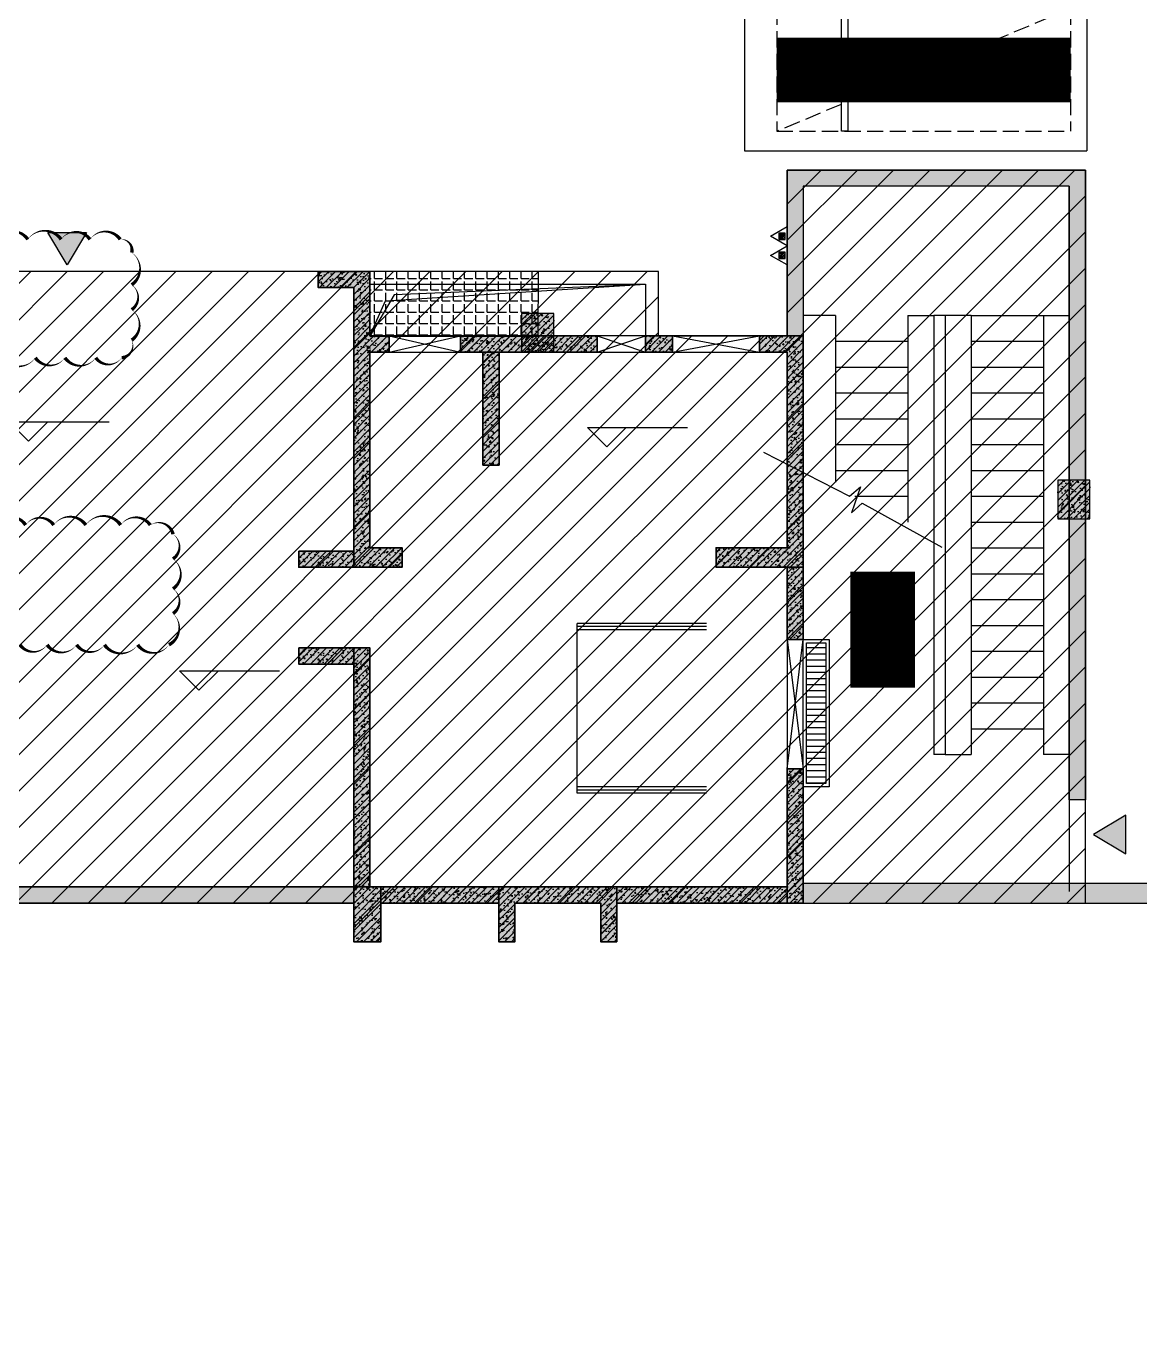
# Model space of a CAD drawing. Extents: x -1338203 to 1886333, y -783476 to 1038610.
# Drawn here: x 701085 to 718328, y 74929 to 95223 of the extents above; entities that cross this region are included whole.
import ezdxf

# ---------------------------------------------------------------- set-up
doc = ezdxf.new("R2010")
doc.units = 0
doc.header["$LTSCALE"] = 1000
doc.header["$MEASUREMENT"] = 0
doc.linetypes.add('A-001-平面B2$0$__DASH', pattern=[0.35, 0.25, -0.1])
for name, color, linetype in [('A-001-车位参照B1$0$A-001-车位参照B1$0$0A-P-PKNG-CAR(A)', 43, 'Continuous'), ('A-001-车库楼板开洞B1$0$0A-O-HOLE', 52, 'Continuous'), ('A-14-平面B1$0$0A-A-SYMB', 13, 'Continuous'), ('A-14-平面B1$0$0A-A-SYMB-ELEV', 150, 'Continuous'), ('A-14-平面B1$0$0A-DETL-HATH', 8, 'Continuous'), ('A-14-平面B1$0$0A-E-STRS', 2, 'Continuous'), ('A-14-平面B1$0$0A-E-STRS-RAIL', 163, 'Continuous'), ('A-14-平面B1$0$0A-O-HOLE', 52, 'Continuous'), ('A-14-平面B1$0$0A-P-FLOR-P&D', 190, 'Continuous'), ('A-14-平面B1$0$0A-S-WALL', 255, 'Continuous'), ('A-14-平面B1$0$WALL', 254, 'Continuous'), ('p-a-core', 1, 'Continuous'), ('p-a-regular', 5, 'Continuous'), ('S001地下一墙柱$0$S001地下一墙柱$0$0S-CC-LINE', 52, 'Continuous'), ('S001地下一墙柱$0$S001地下一墙柱$0$0S-CW-HATCH', 251, 'Continuous'), ('S001地下一墙柱$0$S001地下一墙柱$0$0S-CW-HATCH-UP', 251, 'Continuous'), ('S001地下一墙柱$0$S001地下一墙柱$0$0S-CW-LINE', 72, 'Continuous'), ('S14柱墙B1_1$0$0S-CC-LINE', 52, 'Continuous'), ('S14柱墙B1_1$0$0S-CW-HATCH', 251, 'Continuous'), ('S14柱墙B1_1$0$0S-CW-HATCH-UP', 251, 'Continuous'), ('S14柱墙B1_1$0$0S-CW-LINE', 72, 'Continuous'), ('S14柱墙B1_1$0$0S-S-HOLE', 55, 'Continuous'), ('地面指向箭头', 7, 'Continuous'), ('负一层消火栓$0$0P-EQUIP-FH', 7, 'Continuous')]:
    doc.layers.add(name, color=color, linetype=linetype)
doc.layers.add('A-14-平面B1$0$AAD-A-MODIFY_20230109', color=201, linetype='Continuous', plot=False)
pattern_1 = [(45, (-537701.02, -383122.39), (-53.0330086, 53.0330086), []), (50, (-537701.02, -383122.39), (215.178055, -18.82564), [22.5, -247.5]), (355, (-537701.02, -383122.39), (-41.6254, 225.65764), [18, -198]), (100.4514, (-537683.09, -383123.96), (173.552815, 206.83186), [19.12206, -210.342634]), (46.1842, (-537701.02, -383062.4), (320.17231, -49.6557), [33.75, -371.25]), (96.6356, (-537674.34, -383066.53), (280.39881, 292.23536), [28.68309, -315.5139]), (351.1842, (-537701.02, -383062.4), (280.39858, 292.23558), [27, -297]), (21, (-537671.02, -383077.39), (179.072116, -120.785667), [22.5, -247.5]), (326, (-537671.02, -383077.39), (72.9946, 217.545014), [18, -198]), (71.4514, (-537656.1, -383087.45), (252.06679, 96.75915), [19.12206, -210.342634]), (37.5, (-537701.02, -383122.39), (3.647957, 99.868156), [0, -195.6, 0, -201, 0, -198.75]), (7.5, (-537701.02, -383122.39), (78.920861, 118.323514), [0, -114.6, 0, -191.1, 0, -75.75]), (327.5, (-537767.92, -383122.39), (160.146731, -6.7664615), [0, -75, 0, -234, 0, -310.5]), (317.5, (-537797.92, -383122.39), (174.95585, 30.031495), [0, -97.5, 0, -155.4, 0, -220.5])]
pattern_2 = [(45, (-2357018.905, -271025.844), (-53.0330086, 53.0330086), []), (50, (-2357018.9, -271025.84), (215.178055, -18.82564), [22.5, -247.5]), (355, (-2357018.9, -271025.84), (-41.6254, 225.65764), [18, -198]), (100.4514, (-2357000.97, -271027.41), (173.552815, 206.831863), [19.122057, -210.342634]), (46.1842, (-2357018.9, -270965.84), (320.172315, -49.655704), [33.75, -371.25]), (96.6356, (-2356992.22, -270969.98), (280.39881, 292.23536), [28.683086, -315.5139]), (351.1842, (-2357018.9, -270965.84), (280.398584, 292.23558), [27, -297]), (21, (-2356988.9, -270980.84), (179.072116, -120.785667), [22.5, -247.5]), (326, (-2356988.9, -270980.84), (72.9946, 217.545014), [18, -198]), (71.4514, (-2356973.98, -270990.9), (252.066789, 96.759149), [19.122057, -210.342634]), (37.5, (-2357018.905, -271025.844), (3.6479566, 99.8681561), [0, -195.6, 0, -201, 0, -198.75]), (7.5, (-2357018.9, -271025.84), (78.920861, 118.3235136), [0, -114.6, 0, -191.1, 0, -75.75]), (327.5, (-2357085.805, -271025.84), (160.1467309, -6.7664615), [0, -75, 0, -234, 0, -310.5]), (317.5, (-2357115.8, -271025.84), (174.955851, 30.031495), [0, -97.5, 0, -155.4, 0, -220.5])]
pattern_3 = [(45, (0, 0), (-53.03301, 53.03301), []), (50, (0, 0), (215.17805, -18.82564), [22.5, -247.5]), (355, (0, 0), (-41.6254, 225.6576), [18, -198]), (100.4514, (17.93, -1.57), (173.5528, 206.8319), [19.1221, -210.3426]), (46.1842, (0, 60), (320.1723, -49.6557), [33.75, -371.25]), (96.6356, (26.68, 55.86), (280.3988, 292.2354), [28.683, -315.514]), (351.1842, (0, 60), (280.3986, 292.2356), [27, -297]), (21, (30, 45), (179.0721, -120.7857), [22.5, -247.5]), (326, (30, 45), (72.9946, 217.545), [18, -198]), (71.4514, (44.92, 34.93), (252.0668, 96.75915), [19.1221, -210.3426]), (37.5, (0, 0), (3.64796, 99.86816), [0, -195.6, 0, -201, 0, -198.75]), (7.5, (0, 0), (78.92086, 118.32351), [0, -114.6, 0, -191.1, 0, -75.75]), (327.5, (-66.9, 0), (160.14673, -6.76646), [0, -75, 0, -234, 0, -310.5]), (317.5, (-96.9, 0), (174.95585, 30.0315), [0, -97.5, 0, -155.4, 0, -220.5])]

# ---------------------------------------------------------------- blocks, each defined once
blk = doc.blocks.new('S14柱墙B1_1')
at = {"layer": 'S14柱墙B1_1$0$0S-CW-HATCH'}
h = blk.add_hatch(color=256, dxfattribs=at)
h.dxf.hatch_style = 1
h.paths.add_polyline_path([(42590, 3240), (42290, 3240), (42290, 210), (42790, 210), (42790, -90), (42040, -90), (42040, 3400), (42040, 4240), (41490, 4240), (41490, 4490), (42290, 4490), (42290, 3490), (42590, 3490)])
h = blk.add_hatch(color=256, dxfattribs=at)
h.dxf.hatch_style = 1
h.paths.add_polyline_path([(43691, 3240), (45810, 3240), (45810, 3490), (43691, 3490)])
h = blk.add_hatch(color=256, dxfattribs=at)
h.dxf.hatch_style = 1
h.paths.add_polyline_path([(46560, 3240), (46975, 3240), (46975, 3490), (46560, 3490)])
h = blk.add_hatch(color=256, dxfattribs=at)
h.dxf.hatch_style = 1
h.paths.add_polyline_path([(49000, 3490), (49000, -90), (47650, -90), (47650, 210), (48750, 210), (48750, 3240), (48325, 3240), (48325, 3490)])
h = blk.add_hatch(color=256, dxfattribs=at)
h.dxf.hatch_style = 1
h.paths.add_polyline_path([(44040, 3240), (44290, 3240), (44290, 1490), (44040, 1490)])
h = blk.add_hatch(color=256, dxfattribs=at)
h.dxf.hatch_style = 1
h.paths.add_polyline_path([(41190, 160), (42040, 160), (42040, -90), (41190, -90)])
h = blk.add_hatch(color=256, dxfattribs=at)
h.dxf.hatch_style = 1
h.paths.add_polyline_path([(49000, -90), (48750, -90), (48750, -1210), (49000, -1210)])
h = blk.add_hatch(color=256, dxfattribs=at)
h.dxf.hatch_style = 1
h.paths.add_polyline_path([(41190, -1340), (42040, -1340), (42040, -1590), (41190, -1590)])
h = blk.add_hatch(color=256, dxfattribs=at)
h.dxf.hatch_style = 1
h.paths.add_polyline_path([(42290, -5040), (42290, -1340), (42040, -1340), (42040, -5040)])
h = blk.add_hatch(color=256, dxfattribs=at)
h.dxf.hatch_style = 1
h.paths.add_polyline_path([(48750, -5290), (48750, -3210), (49000, -3210), (49000, -5290)])
h = blk.add_hatch(color=256, dxfattribs=at)
h.dxf.hatch_style = 1
h.paths.add_polyline_path([(36540, -5040), (42040, -5040), (42040, -5290), (36540, -5290)])
h = blk.add_hatch(color=256, dxfattribs=at)
h.dxf.hatch_style = 1
h.paths.add_polyline_path([(42040, -5040), (42460, -5040), (42460, -5890), (42040, -5890)])
h = blk.add_hatch(color=256, dxfattribs=at)
h.dxf.hatch_style = 1
h.paths.add_polyline_path([(42460, -5040), (44285, -5040), (44285, -5290), (42460, -5290)])
h = blk.add_hatch(color=256, dxfattribs=at)
h.dxf.hatch_style = 1
h.paths.add_polyline_path([(46115, -5890), (45865, -5890), (45865, -5290), (45200, -5290), (44535, -5290), (44535, -5890), (44285, -5890), (44285, -5040), (45200, -5040), (46115, -5040)])
h = blk.add_hatch(color=256, dxfattribs=at)
h.dxf.hatch_style = 1
h.paths.add_polyline_path([(46115, -5040), (48750, -5040), (48750, -5290), (46115, -5290)])
at = {"layer": 'S14柱墙B1_1$0$0S-CW-HATCH-UP'}
h = blk.add_hatch(dxfattribs=at)
h.set_pattern_fill('钢筋混凝土', color=256, scale=30)
h.set_pattern_definition([(45, (-586835.16, -495521.72), (-53.0330086, 53.0330086), []), (50, (-586835.16, -495521.72), (215.178055, -18.82564), [22.5, -247.5]), (355, (-586835.16, -495521.72), (-41.6254, 225.65764), [18, -198]), (100.4514, (-586817.23, -495523.3), (173.552815, 206.83186), [19.122057, -210.342634]), (46.1842, (-586835.16, -495461.72), (320.172315, -49.6557), [33.75, -371.25]), (96.6356, (-586808.48, -495465.86), (280.39881, 292.23536), [28.68309, -315.5139]), (351.1842, (-586835.16, -495461.72), (280.39858, 292.23558), [27, -297]), (21, (-586805.16, -495476.72), (179.072116, -120.785667), [22.5, -247.5]), (326, (-586805.16, -495476.72), (72.9946, 217.545014), [18, -198]), (71.4514, (-586790.24, -495486.79), (252.06679, 96.75915), [19.122057, -210.342634]), (37.5, (-586835.16, -495521.72), (3.6479566, 99.868156), [0, -195.6, 0, -201, 0, -198.75]), (7.5, (-586835.16, -495521.72), (78.920861, 118.323514), [0, -114.6, 0, -191.1, 0, -75.75]), (327.5, (-586902.06, -495521.72), (160.146731, -6.7664615), [0, -75, 0, -234, 0, -310.5]), (317.5, (-586932.06, -495521.72), (174.95585, 30.031495), [0, -97.5, 0, -155.4, 0, -220.5])])
h.paths.add_polyline_path([(42590, 3240), (42290, 3240), (42290, 210), (42790, 210), (42790, -90), (42040, -90), (42040, 3400), (42040, 4240), (41490, 4240), (41490, 4490), (42290, 4490), (42290, 3490), (42590, 3490)])
h = blk.add_hatch(dxfattribs=at)
h.set_pattern_fill('钢筋混凝土', color=256, scale=30)
h.set_pattern_definition(pattern_3)
h.paths.add_polyline_path([(43691, 3240), (45810, 3240), (45810, 3490), (43691, 3490)])
h = blk.add_hatch(dxfattribs=at)
h.set_pattern_fill('钢筋混凝土', color=256, scale=30)
h.set_pattern_definition(pattern_3)
h.paths.add_polyline_path([(46560, 3240), (46975, 3240), (46975, 3490), (46560, 3490)])
h = blk.add_hatch(dxfattribs=at)
h.set_pattern_fill('钢筋混凝土', color=256, scale=30)
h.set_pattern_definition(pattern_1)
h.paths.add_polyline_path([(49000, 3490), (49000, -90), (47650, -90), (47650, 210), (48750, 210), (48750, 3240), (48325, 3240), (48325, 3490)])
h = blk.add_hatch(dxfattribs=at)
h.set_pattern_fill('钢筋混凝土', color=256, scale=30)
h.set_pattern_definition([(45, (-2301248.905, -156263.83), (-53.0330086, 53.0330086), []), (50, (-2301248.9, -156263.83), (215.178055, -18.82564), [22.5, -247.5]), (355, (-2301248.9, -156263.83), (-41.6254, 225.65764), [18, -198]), (100.4514, (-2301230.97, -156265.4), (173.552815, 206.831863), [19.122057, -210.342634]), (46.1842, (-2301248.9, -156203.83), (320.172315, -49.655704), [33.75, -371.25]), (96.6356, (-2301222.22, -156207.97), (280.39881, 292.23536), [28.683086, -315.5139]), (351.1842, (-2301248.9, -156203.83), (280.398584, 292.23558), [27, -297]), (21, (-2301218.9, -156218.83), (179.072116, -120.785667), [22.5, -247.5]), (326, (-2301218.9, -156218.83), (72.9946, 217.545014), [18, -198]), (71.4514, (-2301203.98, -156228.9), (252.066789, 96.759149), [19.122057, -210.342634]), (37.5, (-2301248.905, -156263.83), (3.6479566, 99.8681561), [0, -195.6, 0, -201, 0, -198.75]), (7.5, (-2301248.9, -156263.83), (78.920861, 118.3235136), [0, -114.6, 0, -191.1, 0, -75.75]), (327.5, (-2301315.805, -156263.83), (160.1467309, -6.7664615), [0, -75, 0, -234, 0, -310.5]), (317.5, (-2301345.8, -156263.83), (174.955851, 30.031495), [0, -97.5, 0, -155.4, 0, -220.5])])
h.paths.add_polyline_path([(44040, 3240), (44290, 3240), (44290, 1490), (44040, 1490)])
h = blk.add_hatch(dxfattribs=at)
h.set_pattern_fill('钢筋混凝土', color=256, scale=30)
h.set_pattern_definition([(45, (-2304563.905, -265825.844), (-53.0330086, 53.0330086), []), (50, (-2304563.9, -265825.84), (215.178055, -18.82564), [22.5, -247.5]), (355, (-2304563.9, -265825.84), (-41.6254, 225.65764), [18, -198]), (100.4514, (-2304545.97, -265827.41), (173.552815, 206.831863), [19.122057, -210.342634]), (46.1842, (-2304563.9, -265765.84), (320.172315, -49.655704), [33.75, -371.25]), (96.6356, (-2304537.22, -265769.98), (280.39881, 292.23536), [28.683086, -315.5139]), (351.1842, (-2304563.9, -265765.84), (280.398584, 292.23558), [27, -297]), (21, (-2304533.9, -265780.84), (179.072116, -120.785667), [22.5, -247.5]), (326, (-2304533.9, -265780.84), (72.9946, 217.545014), [18, -198]), (71.4514, (-2304518.98, -265790.9), (252.066789, 96.759149), [19.122057, -210.342634]), (37.5, (-2304563.905, -265825.844), (3.6479566, 99.8681561), [0, -195.6, 0, -201, 0, -198.75]), (7.5, (-2304563.9, -265825.84), (78.920861, 118.3235136), [0, -114.6, 0, -191.1, 0, -75.75]), (327.5, (-2304630.805, -265825.84), (160.1467309, -6.7664615), [0, -75, 0, -234, 0, -310.5]), (317.5, (-2304660.8, -265825.84), (174.955851, 30.031495), [0, -97.5, 0, -155.4, 0, -220.5])])
h.paths.add_polyline_path([(41190, 160), (42040, 160), (42040, -90), (41190, -90)])
h = blk.add_hatch(dxfattribs=at)
h.set_pattern_fill('钢筋混凝土', color=256, scale=30)
h.set_pattern_definition([(45, (-2357018.905, -271025.844), (-53.0330086, 53.0330086), []), (50, (-2357018.9, -271025.84), (215.178055, -18.82564), [22.5, -247.5]), (355, (-2357018.9, -271025.84), (-41.6254, 225.65764), [18, -198]), (100.4514, (-2357000.97, -271027.41), (173.552815, 206.831863), [19.122057, -210.342634]), (46.1842, (-2357018.9, -270965.84), (320.172315, -49.655704), [33.75, -371.25]), (96.6356, (-2356992.22, -270969.98), (280.39881, 292.23536), [28.683086, -315.5139]), (351.1842, (-2357018.9, -270965.84), (280.398584, 292.23558), [27, -297]), (21, (-2356988.9, -270980.84), (179.072116, -120.785667), [22.5, -247.5]), (326, (-2356988.9, -270980.84), (72.9946, 217.545014), [18, -198]), (71.4514, (-2356973.98, -270990.9), (252.066789, 96.759149), [19.122057, -210.342634]), (37.5, (-2357018.905, -271025.844), (3.6479566, 99.8681561), [0, -195.6, 0, -201, 0, -198.75]), (7.5, (-2357018.9, -271025.84), (78.920861, 118.3235136), [0, -114.6, 0, -191.1, 0, -75.75]), (327.5, (-2357085.805, -271025.84), (160.1467309, -6.7664615), [0, -75, 0, -234, 0, -310.5]), (317.5, (-2357115.8, -271025.84), (174.955851, 30.031495), [0, -97.5, 0, -155.4, 0, -220.5])])
h.paths.add_polyline_path([(49000, -90), (48750, -90), (48750, -1210), (49000, -1210)])
h = blk.add_hatch(dxfattribs=at)
h.set_pattern_fill('钢筋混凝土', color=256, scale=30)
h.set_pattern_definition([(45, (-2304563.905, -267325.844), (-53.0330086, 53.0330086), []), (50, (-2304563.9, -267325.84), (215.178055, -18.82564), [22.5, -247.5]), (355, (-2304563.9, -267325.84), (-41.6254, 225.65764), [18, -198]), (100.4514, (-2304545.97, -267327.41), (173.552815, 206.831863), [19.122057, -210.342634]), (46.1842, (-2304563.9, -267265.84), (320.172315, -49.655704), [33.75, -371.25]), (96.6356, (-2304537.22, -267269.98), (280.39881, 292.23536), [28.683086, -315.5139]), (351.1842, (-2304563.9, -267265.84), (280.398584, 292.23558), [27, -297]), (21, (-2304533.9, -267280.84), (179.072116, -120.785667), [22.5, -247.5]), (326, (-2304533.9, -267280.84), (72.9946, 217.545014), [18, -198]), (71.4514, (-2304518.98, -267290.9), (252.066789, 96.759149), [19.122057, -210.342634]), (37.5, (-2304563.905, -267325.844), (3.6479566, 99.8681561), [0, -195.6, 0, -201, 0, -198.75]), (7.5, (-2304563.9, -267325.84), (78.920861, 118.3235136), [0, -114.6, 0, -191.1, 0, -75.75]), (327.5, (-2304630.805, -267325.84), (160.1467309, -6.7664615), [0, -75, 0, -234, 0, -310.5]), (317.5, (-2304660.8, -267325.84), (174.955851, 30.031495), [0, -97.5, 0, -155.4, 0, -220.5])])
h.paths.add_polyline_path([(41190, -1340), (42040, -1340), (42040, -1590), (41190, -1590)])
h = blk.add_hatch(dxfattribs=at)
h.set_pattern_fill('钢筋混凝土', color=256, scale=30)
h.set_pattern_definition([(45, (-511711.02, -383122.39), (-53.033009, 53.033009), []), (50, (-511711.02, -383122.39), (215.178055, -18.82564), [22.5, -247.5]), (355, (-511711.02, -383122.39), (-41.6254, 225.65764), [18, -198]), (100.4514, (-511693.09, -383123.96), (173.552815, 206.83186), [19.12206, -210.342634]), (46.1842, (-511711.02, -383062.4), (320.17231, -49.6557), [33.75, -371.25]), (96.6356, (-511684.34, -383066.53), (280.39881, 292.23536), [28.68309, -315.5139]), (351.1842, (-511711.02, -383062.4), (280.39858, 292.23558), [27, -297]), (21, (-511681.02, -383077.39), (179.072116, -120.785667), [22.5, -247.5]), (326, (-511681.02, -383077.39), (72.9946, 217.54501), [18, -198]), (71.4514, (-511666.1, -383087.45), (252.06679, 96.75915), [19.12206, -210.342634]), (37.5, (-511711.02, -383122.39), (3.647957, 99.868156), [0, -195.6, 0, -201, 0, -198.75]), (7.5, (-511711.02, -383122.39), (78.920861, 118.323514), [0, -114.6, 0, -191.1, 0, -75.75]), (327.5, (-511777.92, -383122.39), (160.146731, -6.7664615), [0, -75, 0, -234, 0, -310.5]), (317.5, (-511807.92, -383122.39), (174.95585, 30.031495), [0, -97.5, 0, -155.4, 0, -220.5])])
h.paths.add_polyline_path([(42290, -5040), (42290, -1340), (42040, -1340), (42040, -5040)])
h = blk.add_hatch(dxfattribs=at)
h.set_pattern_fill('钢筋混凝土', color=256, scale=30)
h.set_pattern_definition(pattern_1)
h.paths.add_polyline_path([(48750, -5290), (48750, -3210), (49000, -3210), (49000, -5290)])
h = blk.add_hatch(dxfattribs=at)
h.set_pattern_fill('钢筋混凝土', color=256, scale=30)
h.set_pattern_definition(pattern_2)
h.paths.add_polyline_path([(36540, -5040), (42040, -5040), (42040, -5290), (36540, -5290)])
h = blk.add_hatch(dxfattribs=at)
h.set_pattern_fill('钢筋混凝土', color=256, scale=30)
h.set_pattern_definition([(45, (0, 0), (-53.03301, 53.03301), []), (50, (0, 0), (215.17805, -18.82564), [22.5, -247.5]), (355, (0, 0), (-41.6254, 225.6576), [18, -198]), (100.4514, (17.93, -1.57), (173.5528, 206.8319), [19.1221, -210.3426]), (46.1842, (0, 60), (320.1723, -49.6557), [33.75, -371.25]), (96.6356, (26.68, 55.86), (280.3988, 292.2354), [28.683, -315.514]), (351.1842, (0, 60), (280.3986, 292.2356), [27, -297]), (21, (30, 45), (179.0721, -120.7857), [22.5, -247.5]), (326, (30, 45), (72.9946, 217.545), [18, -198]), (71.4514, (44.92, 34.93), (252.0668, 96.7591), [19.1221, -210.3426]), (37.5, (0, 0), (3.64796, 99.86816), [0, -195.6, 0, -201, 0, -198.75]), (7.5, (0, 0), (78.92086, 118.32351), [0, -114.6, 0, -191.1, 0, -75.75]), (327.5, (-66.9, 0), (160.14673, -6.76646), [0, -75, 0, -234, 0, -310.5]), (317.5, (-96.9, 0), (174.95585, 30.0315), [0, -97.5, 0, -155.4, 0, -220.5])])
h.paths.add_polyline_path([(42040, -5040), (42460, -5040), (42460, -5890), (42040, -5890)])
h = blk.add_hatch(dxfattribs=at)
h.set_pattern_fill('钢筋混凝土', color=256, scale=30)
h.set_pattern_definition(pattern_2)
h.paths.add_polyline_path([(42460, -5040), (44285, -5040), (44285, -5290), (42460, -5290)])
h = blk.add_hatch(dxfattribs=at)
h.set_pattern_fill('钢筋混凝土', color=256, scale=30)
h.set_pattern_definition(pattern_1)
h.paths.add_polyline_path([(46115, -5890), (45865, -5890), (45865, -5290), (45200, -5290), (44535, -5290), (44535, -5890), (44285, -5890), (44285, -5040), (45200, -5040), (46115, -5040)])
h = blk.add_hatch(dxfattribs=at)
h.set_pattern_fill('钢筋混凝土', color=256, scale=30)
h.set_pattern_definition(pattern_2)
h.paths.add_polyline_path([(46115, -5040), (48750, -5040), (48750, -5290), (46115, -5290)])
at = {"layer": 'S14柱墙B1_1$0$0S-CC-LINE', "lineweight": 35}
blk.add_lwpolyline([(42040, -5040), (42460, -5040), (42460, -5890), (42040, -5890)], close=True, dxfattribs=at)
at = {"layer": 'S14柱墙B1_1$0$0S-CW-LINE', "lineweight": 35}
for points in [[(42590, 3240), (42290, 3240), (42290, 210), (42790, 210), (42790, -90), (42040, -90), (42040, 3400), (42040, 4240), (41490, 4240), (41490, 4490), (42290, 4490), (42290, 3490), (42590, 3490)], [(43691, 3240), (45810, 3240), (45810, 3490), (43691, 3490)], [(46560, 3240), (46975, 3240), (46975, 3490), (46560, 3490)], [(49000, 3490), (49000, -90), (47650, -90), (47650, 210), (48750, 210), (48750, 3240), (48325, 3240), (48325, 3490)], [(44040, 3240), (44290, 3240), (44290, 1490), (44040, 1490)], [(41190, 160), (42040, 160), (42040, -90), (41190, -90)], [(49000, -90), (48750, -90), (48750, -1210), (49000, -1210)], [(41190, -1340), (42040, -1340), (42040, -1590), (41190, -1590)], [(42290, -5040), (42290, -1340), (42040, -1340), (42040, -5040)], [(48750, -5290), (48750, -3210), (49000, -3210), (49000, -5290)], [(36540, -5040), (42040, -5040), (42040, -5290), (36540, -5290)], [(42460, -5040), (44285, -5040), (44285, -5290), (42460, -5290)], [(46115, -5890), (45865, -5890), (45865, -5290), (45200, -5290), (44535, -5290), (44535, -5890), (44285, -5890), (44285, -5040), (45200, -5040), (46115, -5040)], [(46115, -5040), (48750, -5040), (48750, -5290), (46115, -5290)]]:
    blk.add_lwpolyline(points, close=True, dxfattribs=at)
at = {"layer": 'S14柱墙B1_1$0$0S-S-HOLE'}
for points in [[(42590, 3240), (43691, 3240), (43691, 3490), (42590, 3490)], [(45810, 3240), (46560, 3240), (46560, 3490), (45810, 3490)], [(49000, -1210), (48750, -1210), (48750, -3210), (49000, -3210)]]:
    blk.add_lwpolyline(points, close=True, dxfattribs=at)
at = {"layer": 'S14柱墙B1_1$0$0S-S-HOLE', "flags": 128}
for points in [[(42590, 3240), (43691, 3490)], [(42590, 3490), (43691, 3240)], [(45810, 3240), (46560, 3490)], [(45810, 3490), (46560, 3240)], [(48750, -1210), (49000, -3210)], [(48750, -3210), (49000, -1210)]]:
    blk.add_lwpolyline(points, dxfattribs=at)
at = {"layer": 'S14柱墙B1_1$0$0S-S-HOLE', "elevation": -425}
blk.add_lwpolyline([(46975, 3240), (48325, 3240), (48325, 3490), (46975, 3490)], close=True, dxfattribs=at)
at = {"layer": 'S14柱墙B1_1$0$0S-S-HOLE', "elevation": -425, "flags": 128}
for points in [[(46975, 3240), (48325, 3490)], [(46975, 3490), (48325, 3240)]]:
    blk.add_lwpolyline(points, dxfattribs=at)
blk = doc.blocks.new('S001地下一墙柱')
at = {"layer": 'S001地下一墙柱$0$S001地下一墙柱$0$0S-CW-HATCH', "ltscale": 0.002}
h = blk.add_hatch(color=256, dxfattribs=at)
h.dxf.hatch_style = 1
h.paths.add_polyline_path([(-53249, -216463), (-53499, -216463), (-53499, -213894), (-48879, -213894), (-48879, -223644), (-49129, -223644), (-49129, -214143), (-53249, -214143)])
at = {"layer": 'S001地下一墙柱$0$S001地下一墙柱$0$0S-CW-HATCH'}
h = blk.add_hatch(color=256, dxfattribs=at)
h.dxf.hatch_style = 1
h.paths.add_polyline_path([(-57109, -216113), (-57609, -216113), (-57609, -216713), (-57109, -216713)])
h = blk.add_hatch(color=256, dxfattribs=at)
h.dxf.hatch_style = 1
h.paths.add_polyline_path([(-48809, -218693), (-49309, -218693), (-49309, -219293), (-48809, -219293)])
at = {"layer": 'S001地下一墙柱$0$S001地下一墙柱$0$0S-CW-HATCH', "ltscale": 0.002}
h = blk.add_hatch(color=256, dxfattribs=at)
h.dxf.hatch_style = 1
h.paths.add_polyline_path([(-53249, -225243), (-14809, -225243), (-14809, -231960), (-14509, -231960), (-14509, -224943), (-53249, -224943)])
at = {"layer": 'S001地下一墙柱$0$S001地下一墙柱$0$0S-CW-HATCH-UP', "ltscale": 0.002}
h = blk.add_hatch(dxfattribs=at)
h.set_pattern_fill('钢筋混凝土', color=256, scale=30)
h.set_pattern_definition([(45, (-766365.37, -306889.07), (-53.0330086, 53.0330086), []), (50, (-766365.37, -306889.07), (215.178055, -18.82564), [22.5, -247.5]), (355, (-766365.37, -306889.07), (-41.6254, 225.65764), [18, -198]), (100.4514, (-766347.44, -306890.64), (173.552815, 206.83186), [19.12206, -210.342634]), (46.1842, (-766365.37, -306829.07), (320.17231, -49.6557), [33.75, -371.25]), (96.6356, (-766338.7, -306833.2), (280.39881, 292.23536), [28.68309, -315.5139]), (351.1842, (-766365.37, -306829.07), (280.39858, 292.23558), [27, -297]), (21, (-766335.37, -306844.07), (179.072116, -120.785667), [22.5, -247.5]), (326, (-766335.37, -306844.07), (72.9946, 217.545014), [18, -198]), (71.4514, (-766320.44, -306854.14), (252.06679, 96.75915), [19.12206, -210.342634]), (37.5, (-766365.37, -306889.07), (3.647957, 99.868156), [0, -195.6, 0, -201, 0, -198.75]), (7.5, (-766365.37, -306889.07), (78.920861, 118.323514), [0, -114.6, 0, -191.1, 0, -75.75]), (327.5, (-766432.27, -306889.07), (160.146731, -6.7664615), [0, -75, 0, -234, 0, -310.5]), (317.5, (-766462.27, -306889.07), (174.95585, 30.031495), [0, -97.5, 0, -155.4, 0, -220.5])])
h.paths.add_polyline_path([(-53249, -216463), (-53499, -216463), (-53499, -213894), (-48879, -213894), (-48879, -223644), (-49129, -223644), (-49129, -214143), (-53249, -214143)])
at = {"layer": 'S001地下一墙柱$0$S001地下一墙柱$0$0S-CW-HATCH-UP'}
h = blk.add_hatch(dxfattribs=at)
h.set_pattern_fill('钢筋混凝土', color=256, scale=30)
h.set_pattern_definition([(45, (-24798.04, -207161.76), (-53.03301, 53.03301), []), (50, (-24798.04, -207161.76), (215.1781, -18.8256), [22.5, -247.5]), (355, (-24798.04, -207161.76), (-41.6254, 225.6576), [18, -198]), (100.4514, (-24780.1, -207163.33), (173.5528, 206.8319), [19.122, -210.3426]), (46.1842, (-24798.04, -207101.76), (320.1723, -49.6557), [33.75, -371.25]), (96.6356, (-24771.36, -207105.9), (280.3988, 292.2354), [28.683, -315.514]), (351.1842, (-24798.04, -207101.76), (280.3986, 292.2356), [27, -297]), (21, (-24768.04, -207116.76), (179.0721, -120.7857), [22.5, -247.5]), (326, (-24768.04, -207116.76), (72.9946, 217.545), [18, -198]), (71.4514, (-24753.12, -207126.83), (252.0668, 96.7591), [19.122, -210.3426]), (37.5, (-24798.04, -207161.76), (3.64796, 99.86816), [0, -195.6, 0, -201, 0, -198.75]), (7.5, (-24798.04, -207161.76), (78.92086, 118.3235), [0, -114.6, 0, -191.1, 0, -75.75]), (327.5, (-24864.94, -207161.76), (160.14673, -6.76646), [0, -75, 0, -234, 0, -310.5]), (317.5, (-24894.94, -207161.76), (174.95585, 30.0315), [0, -97.5, 0, -155.4, 0, -220.5])])
h.paths.add_polyline_path([(-57109, -216113), (-57609, -216113), (-57609, -216713), (-57109, -216713)])
h = blk.add_hatch(dxfattribs=at)
h.set_pattern_fill('钢筋混凝土', color=256, scale=30)
h.set_pattern_definition([(45, (-16498.03, -209741.76), (-53.03301, 53.03301), []), (50, (-16498.03, -209741.76), (215.1781, -18.8256), [22.5, -247.5]), (355, (-16498.03, -209741.76), (-41.6254, 225.6576), [18, -198]), (100.4514, (-16480.1, -209743.33), (173.5528, 206.8319), [19.122, -210.3426]), (46.1842, (-16498.03, -209681.76), (320.1723, -49.6557), [33.75, -371.25]), (96.6356, (-16471.35, -209685.9), (280.3988, 292.2354), [28.683, -315.514]), (351.1842, (-16498.03, -209681.76), (280.3986, 292.2356), [27, -297]), (21, (-16468.03, -209696.76), (179.0721, -120.7857), [22.5, -247.5]), (326, (-16468.03, -209696.76), (72.9946, 217.545), [18, -198]), (71.4514, (-16453.1, -209706.83), (252.0668, 96.7591), [19.122, -210.3426]), (37.5, (-16498.03, -209741.76), (3.64796, 99.86816), [0, -195.6, 0, -201, 0, -198.75]), (7.5, (-16498.03, -209741.76), (78.92086, 118.3235), [0, -114.6, 0, -191.1, 0, -75.75]), (327.5, (-16564.93, -209741.76), (160.14673, -6.76646), [0, -75, 0, -234, 0, -310.5]), (317.5, (-16594.93, -209741.76), (174.95585, 30.0315), [0, -97.5, 0, -155.4, 0, -220.5])])
h.paths.add_polyline_path([(-48809, -218693), (-49309, -218693), (-49309, -219293), (-48809, -219293)])
at = {"layer": 'S001地下一墙柱$0$S001地下一墙柱$0$0S-CW-HATCH-UP', "ltscale": 0.002}
h = blk.add_hatch(dxfattribs=at)
h.set_pattern_fill('钢筋混凝土', color=256, scale=30)
h.set_pattern_definition([(45, (-766365.37, -306889.07), (-53.0330086, 53.0330086), []), (50, (-766365.37, -306889.07), (215.178055, -18.82564), [22.5, -247.5]), (355, (-766365.37, -306889.07), (-41.6254, 225.65764), [18, -198]), (100.4514, (-766347.44, -306890.64), (173.552815, 206.83186), [19.12206, -210.342634]), (46.1842, (-766365.37, -306829.07), (320.17231, -49.6557), [33.75, -371.25]), (96.6356, (-766338.7, -306833.2), (280.39881, 292.23536), [28.68309, -315.5139]), (351.1842, (-766365.37, -306829.07), (280.39858, 292.23558), [27, -297]), (21, (-766335.37, -306844.07), (179.072116, -120.785667), [22.5, -247.5]), (326, (-766335.37, -306844.07), (72.9946, 217.545014), [18, -198]), (71.4514, (-766320.44, -306854.14), (252.06679, 96.75915), [19.12206, -210.342634]), (37.5, (-766365.37, -306889.07), (3.6479566, 99.868156), [0, -195.6, 0, -201, 0, -198.75]), (7.5, (-766365.37, -306889.07), (78.920861, 118.323514), [0, -114.6, 0, -191.1, 0, -75.75]), (327.5, (-766432.27, -306889.07), (160.146731, -6.7664615), [0, -75, 0, -234, 0, -310.5]), (317.5, (-766462.27, -306889.07), (174.95585, 30.031495), [0, -97.5, 0, -155.4, 0, -220.5])])
h.paths.add_polyline_path([(-53249, -225243), (-14809, -225243), (-14809, -231960), (-14509, -231960), (-14509, -224943), (-53249, -224943)])
at = {"layer": 'S001地下一墙柱$0$S001地下一墙柱$0$0S-CC-LINE'}
for points in [[(-57109, -216113), (-57609, -216113), (-57609, -216713), (-57109, -216713)], [(-48809, -218693), (-49309, -218693), (-49309, -219293), (-48809, -219293)]]:
    blk.add_lwpolyline(points, close=True, dxfattribs=at)
at = {"layer": 'S001地下一墙柱$0$S001地下一墙柱$0$0S-CW-LINE', "ltscale": 0.002}
for points in [[(-53249, -216463), (-53499, -216463), (-53499, -213894), (-48879, -213894), (-48879, -223644), (-49129, -223644), (-49129, -214143), (-53249, -214143)], [(-53249, -225243), (-14809, -225243), (-14809, -231960), (-14509, -231960), (-14509, -224943), (-53249, -224943)]]:
    blk.add_lwpolyline(points, close=True, dxfattribs=at)
blk.add_blockref('S14柱墙B1_1', (-102249, -219953))
blk = doc.blocks.new('负一层消火栓$0$$TwtSys$00000546')
h = blk.add_hatch()
h.set_pattern_fill('ANSI31', color=256, scale=200, style=0)
h.set_pattern_definition([(45, (-38543.802, -6670.83), (-17.67767, 17.67767), [])])
h.paths.add_polyline_path([(-65, 174), (65, 174), (65, 44), (-65, 44)])
for points in [[(0, 344), (-198, 0), (198, 0)], [(-65, 174), (65, 174), (65, 44), (-65, 44)]]:
    blk.add_lwpolyline(points, close=True)
blk = doc.blocks.new('负一层消火栓')
at = {"layer": '负一层消火栓$0$0P-EQUIP-FH', "xscale": -0.7500000000000011, "yscale": 0.7500000000000011, "zscale": 0.75, "rotation": 90}
for p in [(-53498, -214918), (-53498, -215215)]:
    blk.add_blockref('负一层消火栓$0$$TwtSys$00000546', p, dxfattribs=at)
blk = doc.blocks.new('A-001-车库楼板开洞B1')
at = {"layer": 'A-001-车库楼板开洞B1$0$0A-O-HOLE'}
blk.add_lwpolyline([(-59959, -215663), (-55689, -215663), (-55689, -216463), (-59959, -216463)], close=True, dxfattribs=at)
blk.add_lwpolyline([(-59959, -216463), (-59717, -215920), (-55689, -215663)], dxfattribs=at)
blk = doc.blocks.new('A$C488321c4')
at = {"layer": '地面指向箭头'}
h = blk.add_hatch(color=251, dxfattribs=at)
h.dxf.hatch_style = 1
h.paths.add_polyline_path([(289373, -269731), (289073, -270231), (288773, -269731)])
h = blk.add_hatch(color=251, dxfattribs=at)
h.dxf.hatch_style = 1
h.paths.add_polyline_path([(305464, -278756), (304964, -279056), (305464, -279356)])
at = {"layer": '地面指向箭头', "color": 251, "flags": 128}
for points in [[(289373, -269731), (289073, -270231), (288773, -269731), (289373, -269731)], [(305464, -278756), (304964, -279056), (305464, -279356), (305464, -278756)]]:
    blk.add_lwpolyline(points, dxfattribs=at)
blk = doc.blocks.new('A$Cd3af7b6b')
at = {"layer": '地面指向箭头'}
h = blk.add_hatch(color=251, dxfattribs=at)
h.dxf.hatch_style = 1
h.paths.add_polyline_path([(289373, 150769), (289073, 150269), (288773, 150769)])
h = blk.add_hatch(color=251, dxfattribs=at)
h.dxf.hatch_style = 1
h.paths.add_polyline_path([(305464, 141744), (304964, 141444), (305464, 141144)])
at = {"layer": '地面指向箭头', "color": 251, "flags": 128}
for points in [[(289373, 150769), (289073, 150269), (288773, 150769), (289373, 150769)], [(305464, 141744), (304964, 141444), (305464, 141144), (305464, 141744)]]:
    blk.add_lwpolyline(points, dxfattribs=at)
blk = doc.blocks.new('A-001-车位参照B1$0$A-001-车位参照B1$0$A-001-车位参照B1$0$A$C55E63F02')
for p, q in [((0, -5300), (0, 0)), ((0, 0), (2500, 0)), ((2500, -5300), (2500, 0)), ((0, -5300), (2500, -5300))]:
    blk.add_line(p, q)
at = {"linetype": 'A-001-平面B2$0$__DASH'}
for p, q in [((300, -250), (2200, -250)), ((300, -4800), (300, -250)), ((2200, -4800), (2200, -250)), ((300, -4800), (2200, -4800))]:
    blk.add_line(p, q, dxfattribs=at)
blk.add_lwpolyline([(300, -250), (2200, -4800)], dxfattribs=at)
blk.add_lwpolyline([(2200, -3800), (300, -3800), (300, -3700), (2200, -3700)], close=True)
at = {"layer": 'p-a-regular', "ltscale": 0.002, "const_width": 1000}
blk.add_lwpolyline([(1250, -250), (1250, -4800)], dxfattribs=at)
blk = doc.blocks.new('A-14-平面B1')
at = {"layer": 'A-14-平面B1$0$0A-DETL-HATH'}
h = blk.add_hatch(dxfattribs=at)
h.set_pattern_fill('ANGLE', color=256, scale=50)
h.set_pattern_definition([(2e-15, (-696286.19, 613271.84), (0, 174.625), [127, -47.625]), (90, (-696286.19, 613271.84), (-174.625, 1e-14), [127, -47.625])])
h.paths.add_polyline_path([(44900, 4490), (42290, 4490), (42290, 3490), (44897, 3490)])
at = {"layer": 'A-14-平面B1$0$0A-P-FLOR-P&D'}
h = blk.add_hatch(dxfattribs=at)
h.set_pattern_fill('LINE', color=256, scale=100)
h.set_pattern_definition([(2e-15, (-696186.19, 498509.83), (0, 95.25), [])])
h.paths.add_polyline_path([(49050, -1260), (49350, -1260), (49350, -3439), (49050, -3439)])
at = {"layer": 'A-14-平面B1$0$0A-A-SYMB'}
blk.add_lwpolyline([(48385, 1690), (49717, 1009), (49885, 1156), (49747, 753), (49913, 901), (51145, 220)], dxfattribs=at)
blk.add_lwpolyline([(48385, 1690), (49717, 1009), (49885, 1156), (49747, 753), (49913, 901), (51145, 220)], dxfattribs=at)
at = {"layer": 'A-14-平面B1$0$0A-A-SYMB-ELEV'}
for p, q in [((37002, 1862), (36702, 2162)), ((36702, 2162), (38251, 2162)), ((37002, 1862), (37302, 2162)), ((45959, 1772), (45659, 2072)), ((45659, 2072), (47208, 2072)), ((45959, 1772), (46259, 2072)), ((39644, -1993), (39344, -1693)), ((39344, -1693), (40893, -1693)), ((39644, -1993), (39944, -1693))]:
    blk.add_line(p, q, dxfattribs=at)
at = {"layer": 'A-14-平面B1$0$0A-DETL-HATH', "flags": 128}
blk.add_lwpolyline([(44900, 4490), (42290, 4490), (42290, 3490), (44897, 3490)], close=True, dxfattribs=at)
at = {"layer": 'A-14-平面B1$0$0A-E-STRS'}
for p, q in [((49500, 3810), (49000, 3810)), ((51600, 3810), (51200, 3810)), ((51600, 3810), (52720, 3810)), ((49500, 3410), (50620, 3410)), ((51600, 3410), (52720, 3410)), ((49500, 3010), (50620, 3010)), ((51600, 3010), (52720, 3010)), ((49500, 2610), (50620, 2610)), ((51600, 2610), (52720, 2610)), ((49500, 2210), (50620, 2210)), ((51600, 2210), (52720, 2210)), ((49500, 1810), (50620, 1810)), ((51600, 1810), (52720, 1810)), ((49500, 1410), (50620, 1410)), ((51600, 1410), (52720, 1410)), ((49801, 1010), (50620, 1010)), ((51600, 1010), (52720, 1010)), ((51600, 610), (52720, 610)), ((51600, 210), (52720, 210)), ((51600, -190), (52720, -190)), ((51600, -590), (52720, -590)), ((45500, -3590), (45500, -960)), ((51600, -990), (52720, -990)), ((51600, -1390), (52720, -1390)), ((51600, -1790), (52720, -1790)), ((51600, -2190), (52720, -2190)), ((51600, -2590), (52720, -2590)), ((51200, -2990), (51600, -2990))]:
    blk.add_line(p, q, dxfattribs=at)
for points in [[(49500, 3810), (49500, 1229)], [(50620, 3810), (50620, 610)], [(50620, 3810), (51020, 3810), (51020, 389)], [(51600, 3810), (51600, -2990)], [(52720, 3810), (52720, -2990)], [(52720, 3810), (53120, 3810), (53120, -2990), (52720, -2990)]]:
    blk.add_lwpolyline(points, dxfattribs=at)
at = {"layer": 'A-14-平面B1$0$0A-E-STRS', "flags": 128}
for points in [[(47500, -960), (45500, -960)], [(47500, -3590), (45500, -3590)]]:
    blk.add_lwpolyline(points, dxfattribs=at)
at = {"layer": 'A-14-平面B1$0$0A-E-STRS-RAIL', "flags": 128}
for points in [[(47500, -1010), (45500, -1010)], [(47500, -1060), (45500, -1060)], [(47500, -3490), (45500, -3490)], [(47500, -3540), (45500, -3540)]]:
    blk.add_lwpolyline(points, dxfattribs=at)
at = {"layer": 'A-14-平面B1$0$0A-O-HOLE', "flags": 128}
blk.add_lwpolyline([(46560, 4290), (42664, 4130), (42290, 3490)], dxfattribs=at)
at = {"layer": 'A-14-平面B1$0$0A-P-FLOR-P&D', "flags": 128}
for points in [[(49000, -1210), (49400, -1210), (49400, -3489), (49000, -3489)], [(49050, -1260), (49350, -1260), (49350, -3439), (49050, -3439)]]:
    blk.add_lwpolyline(points, close=True, dxfattribs=at)
at = {"layer": 'A-14-平面B1$0$0A-S-WALL'}
blk.add_line((53120, 5810), (53120, -5110), dxfattribs=at)
at = {"layer": 'A-14-平面B1$0$AAD-A-MODIFY_20230109', "color": 6, "flags": 128}
for points in [[(35976, 4986, 0, 55, -0.520567), (36499, 4986, 0, 55, -0.520567), (36994, 4986, 0, 55, -0.520567), (37509, 4986, 0, 55, -0.520567), (37956, 4986, 0, 55, -0.520567), (38424, 4986, 0, 55, -0.520567), (38602, 4782, 0, 55, -0.520567), (38602, 4283, 0, 55, -0.520567), (38602, 3898, 0, 55, -0.520567), (38602, 3427, 0, 55, -0.520567), (38447, 3154, 0, 55, -0.520567), (38045, 3154, 0, 55, -0.520567), (37568, 3154, 0, 55, -0.520567), (37110, 3154, 0, 55, -0.520567), (36594, 3154, 0, 55, -0.520567), (36187, 3154, 0, 55, -0.520567), (35976, 3361, 0, 55, -0.520567), (35976, 3854, 0, 55, -0.520567), (35976, 4381, 0, 55, -0.520567), (35976, 4763, 0, 55, -0.520567)], [(36428, 563, 0, 55.6, -0.520567), (36960, 563, 0, 55.6, -0.520567), (37395, 563, 0, 55.6, -0.520567), (37892, 563, 0, 55.6, -0.520567), (38431, 563, 0, 55.6, -0.520567), (38890, 563, 0, 55.6, -0.520567), (39242, 422, 0, 55.6, -0.520567), (39242, 38, 0, 55.6, -0.520567), (39242, -424, 0, 55.6, -0.520567), (39242, -808, 0, 55.6, -0.520567), (39179, -1291, 0, 55.6, -0.520567), (38695, -1291, 0, 55.6, -0.520567), (38180, -1291, 0, 55.6, -0.520567), (37748, -1291, 0, 55.6, -0.520567), (37292, -1291, 0, 55.6, -0.520567), (36872, -1291, 0, 55.6, -0.520567), (36488, -1291, 0, 55.6, -0.520567), (36428, -964, 0, 55.6, -0.520567), (36428, -412, 0, 55.6, -0.520567), (36428, 22, 0, 55.6, -0.520567)]]:
    blk.add_lwpolyline(points, format="xyseb", close=True, dxfattribs=at)
at = {"layer": 'A-14-平面B1$0$WALL'}
for p, q in [((51020, 3810), (51020, -2990)), ((51200, 3810), (51020, 3810)), ((51200, 3810), (51200, -2990)), ((51200, -2990), (51020, -2990))]:
    blk.add_line(p, q, dxfattribs=at)

msp = doc.modelspace()

# ---------------------------------------------------------------- hatches: boundary and pattern name
at = {"ltscale": 0.002}
h = msp.add_hatch(dxfattribs=at)
h.set_pattern_fill('ANSI31', color=8, scale=250)
h.set_pattern_definition([(45, (321361.53, 273455.2), (-280.633, 280.633), [])])
h.paths.add_polyline_path([(712866.6, 90425.6), (710876.6, 90425.6), (710876.6, 91425.6), (706406.6, 91425.6), (706406.6, 91425.6), (698376.6, 91425.6), (698376.6, 94995.6), (695256.6, 94995.6), (695256.6, 91425.6), (687226.6, 91425.6), (687226.6, 90425.6), (684786.6, 90425.6), (684786.6, 91425.6), (682456.6, 91425.6), (682456.6, 90425.6), (678476.6, 90425.6), (678476.6, 91425.6), (676256.6, 91425.6), (676256.6, 90425.6), (673706.6, 90425.6), (673706.6, 91425.6), (665676.6, 91425.6), (665676.6, 94995.6), (662556.6, 94995.6), (662556.6, 91425.6), (654526.6, 91425.6), (654526.6, 90425.6), (653916.6, 90425.6), (649906.6, 90425.6), (647816.6, 90425.6), (647816.6, 81645.6), (650701.6, 81645.6), (650701.6, 81045.6), (650951.6, 81045.6), (650951.6, 81645.6), (652281.6, 81645.6), (652281.6, 81045.6), (652531.6, 81045.6), (652531.6, 81645.6), (654356.6, 81645.6), (654356.6, 81045.6), (654776.6, 81045.6), (654776.6, 81645.6), (673456.6, 81645.6), (673456.6, 81045.6), (673876.6, 81045.6), (673876.6, 81645.6), (675701.6, 81645.6), (675701.6, 81045.6), (675951.6, 81045.6), (675951.6, 81645.6), (677281.6, 81645.6), (677281.6, 81045.6), (677531.6, 81045.6), (677531.6, 81645.6), (683401.6, 81645.6), (683401.6, 81045.6), (683651.6, 81045.6), (683651.6, 81645.6), (684981.6, 81645.6), (684981.6, 81045.6), (685231.6, 81045.6), (685231.6, 81645.6), (687056.6, 81645.6), (687056.6, 81045.6), (687476.6, 81045.6), (687476.6, 81645.6), (706156.6, 81645.6), (706156.6, 81045.6), (706576.6, 81045.6), (706576.6, 81645.6), (708401.6, 81645.6), (708401.6, 81045.6), (708651.6, 81045.6), (708651.6, 81645.6), (709981.6, 81645.6), (709981.6, 81045.6), (710231.6, 81045.6), (710231.6, 81645.6), (717486.6, 81645.6), (717486.6, 83725.6), (717486.6, 85725.6), (717486.6, 92995.6), (712866.6, 92995.6)])

# ---------------------------------------------------------------- linework, layer by layer
at = {"color": 3, "flags": 128}
msp.add_lwpolyline([(687476.6, 81645.6), (706156.6, 81645.6), (706156.6, 81045.6), (706576.6, 81045.6), (706576.6, 81645.6), (708401.6, 81645.6), (708401.6, 81045.6), (708651.6, 81045.6), (708651.6, 81645.6), (709981.6, 81645.6), (709981.6, 81045.6), (710231.6, 81045.6), (710231.6, 81645.6), (717486.6, 81645.6), (717486.6, 83725.6), (717486.6, 83725.6), (717486.6, 85725.6), (717486.6, 85725.6), (717486.6, 92995.6), (712866.6, 92995.6), (712866.6, 90425.6), (710876.6, 90425.6), (710876.6, 91425.6), (706406.6, 91425.6), (706406.6, 91425.6), (698376.6, 91425.6)], dxfattribs=at)
at = {"layer": 'p-a-core', "color": 3, "ltscale": 0.002, "const_width": 1000}
msp.add_lwpolyline([(714346.6, 86778.1), (714346.6, 84978.1)], dxfattribs=at)

# ---------------------------------------------------------------- block references
at = {"ltscale": 0.002}
for name, p in [('S001地下一墙柱', (766365.4, 306889.1)), ('负一层消火栓', (766365.4, 306889.1)), ('A-001-车库楼板开洞B1', (766365.4, 306889.1)), ('A$C488321c4', (412646.2, 361761.3)), ('A$Cd3af7b6b', (412646.2, -58738.7)), ('A-14-平面B1', (664116.6, 86935.6))]:
    msp.add_blockref(name, p, dxfattribs=at)
at = {"layer": 'A-001-车位参照B1$0$A-001-车位参照B1$0$0A-P-PKNG-CAR(A)', "ltscale": 0.002, "rotation": 270}
msp.add_blockref('A-001-车位参照B1$0$A-001-车位参照B1$0$A-001-车位参照B1$0$A$C55E63F02', (717506.7, 95795.6), dxfattribs=at)

doc.saveas('drawing.dxf')
